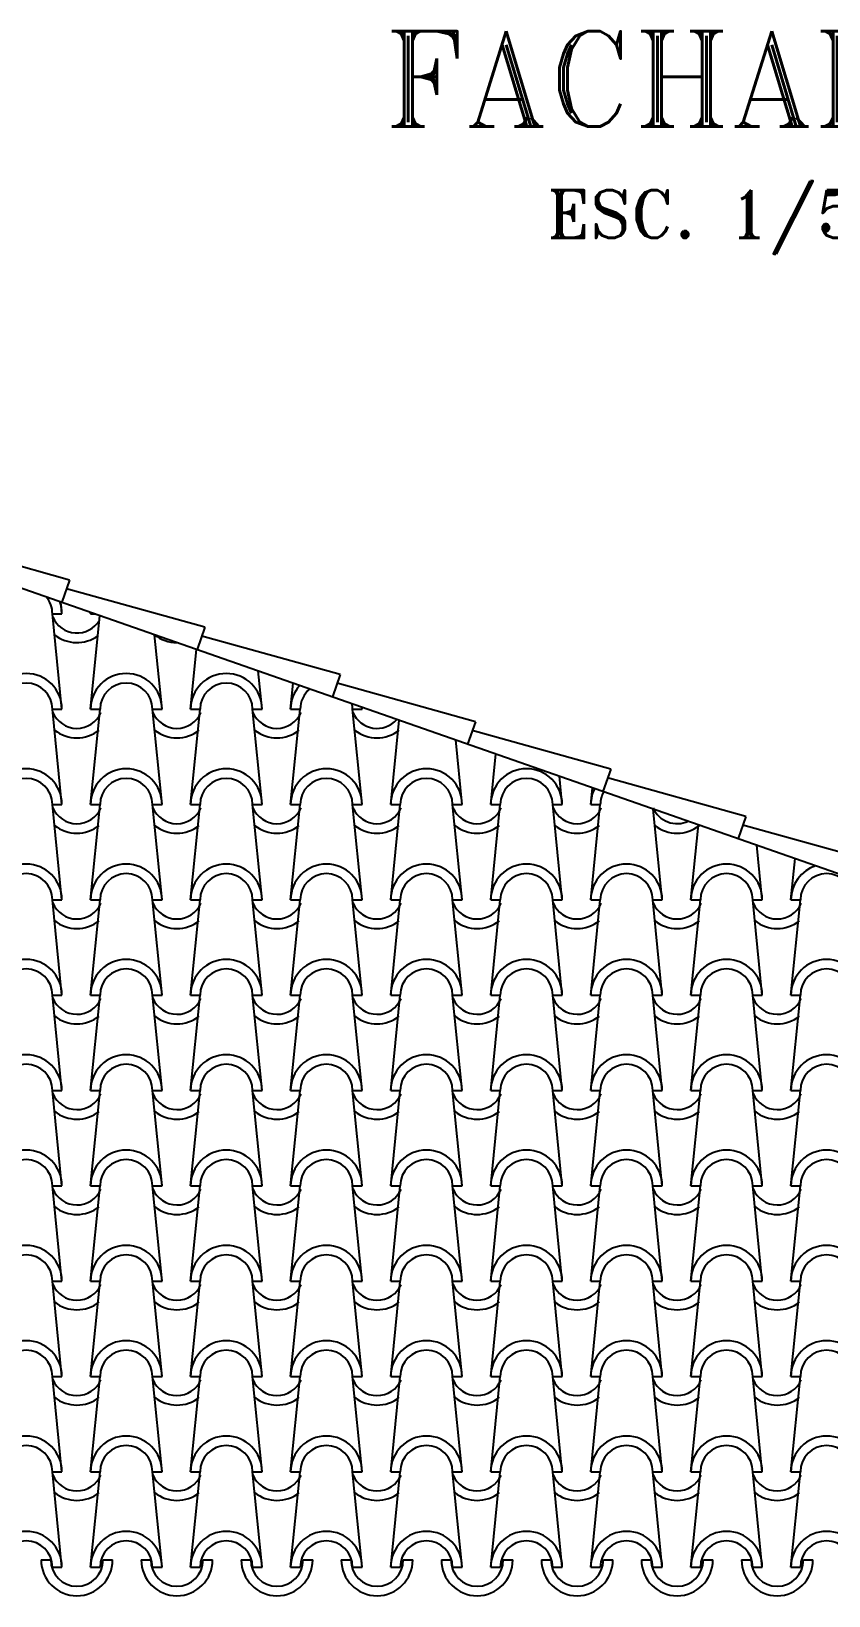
# Model space of a CAD drawing. Extents: x 3.3 to 78.4, y -0.4 to 40.7.
# Drawn here: x 47.474 to 49.148, y 16.838 to 20.121 of the extents above; entities that cross this region are included whole.
import ezdxf

# ---------------------------------------------------------------- set-up
doc = ezdxf.new("R2010")
doc.units = 0
doc.header["$MEASUREMENT"] = 0
for name, color, linetype in [('1', 1, 'CONTINUOUS'), ('2', 2, 'CONTINUOUS'), ('3', 3, 'CONTINUOUS'), ('ALVENARIA', 7, 'CONTINUOUS')]:
    doc.layers.add(name, color=color, linetype=linetype)
doc.styles.add('T20', font='romans.shx', dxfattribs={"height": 0.1})

msp = doc.modelspace()

# ---------------------------------------------------------------- linework, layer by layer
at = {"layer": '1'}
for p, q in [((46.9799, 19.1174), (53.5012, 16.8392)), ((47.5542, 18.9691), (47.2639, 19.05)), ((47.5542, 18.9691), (47.5379, 18.9225)), ((47.8382, 18.8699), (47.5478, 18.9508)), ((47.8382, 18.8699), (47.8219, 18.8233)), ((48.1221, 18.7707), (47.8318, 18.8516)), ((48.1221, 18.7707), (48.1059, 18.7241)), ((48.4061, 18.6715), (48.1158, 18.7524)), ((48.4061, 18.6715), (48.3898, 18.6249)), ((48.6901, 18.5723), (48.3997, 18.6532)), ((48.6901, 18.5723), (48.6738, 18.5257)), ((48.974, 18.4731), (48.6837, 18.554)), ((48.974, 18.4731), (48.9578, 18.4265)), ((49.258, 18.3739), (48.9677, 18.4548))]:
    msp.add_line(p, q, dxfattribs=at)
at = {"layer": '2', "linetype": 'Continuous'}
for p, q in [((47.5384, 18.898), (47.5359, 18.9232)), ((47.5184, 18.898), (47.5384, 18.898)), ((47.5384, 18.698), (47.5184, 18.898)), ((47.5984, 18.898), (47.5988, 18.9012)), ((47.5984, 18.898), (47.608, 18.898)), ((47.5984, 18.698), (47.6181, 18.8945)), ((47.7484, 18.698), (47.7328, 18.8544)), ((47.8084, 18.698), (47.821, 18.8236)), ((47.9584, 18.698), (47.9504, 18.7784)), ((48.0184, 18.698), (48.0239, 18.7527)), ((47.5184, 18.698), (47.5384, 18.698)), ((47.5384, 18.498), (47.5184, 18.698)), ((47.5984, 18.698), (47.6184, 18.698)), ((47.5984, 18.498), (47.6184, 18.698)), ((47.7284, 18.698), (47.7484, 18.698)), ((47.7484, 18.498), (47.7284, 18.698)), ((47.8084, 18.698), (47.8284, 18.698)), ((47.8084, 18.498), (47.8284, 18.698)), ((47.9384, 18.698), (47.9584, 18.698)), ((47.9584, 18.498), (47.9384, 18.698)), ((48.0184, 18.698), (48.0384, 18.698)), ((48.0184, 18.498), (48.0384, 18.698)), ((48.1484, 18.698), (48.1684, 18.698)), ((48.1684, 18.498), (48.1484, 18.698)), ((48.1684, 18.698), (48.168, 18.7024)), ((48.2284, 18.498), (48.2461, 18.6751)), ((48.3784, 18.498), (48.3649, 18.6336)), ((48.4384, 18.498), (48.4491, 18.6042)), ((48.5884, 18.498), (48.5825, 18.5576)), ((48.6484, 18.498), (48.652, 18.5333)), ((47.5184, 18.498), (47.5384, 18.498)), ((47.5384, 18.298), (47.5184, 18.498)), ((47.5984, 18.498), (47.6184, 18.498)), ((47.5984, 18.298), (47.6184, 18.498)), ((47.7284, 18.498), (47.7484, 18.498)), ((47.7484, 18.298), (47.7284, 18.498)), ((47.8084, 18.498), (47.8284, 18.498)), ((47.8084, 18.298), (47.8284, 18.498)), ((47.9384, 18.498), (47.9584, 18.498)), ((47.9584, 18.298), (47.9384, 18.498)), ((48.0184, 18.498), (48.0384, 18.498)), ((48.0184, 18.298), (48.0384, 18.498)), ((48.1484, 18.498), (48.1684, 18.498)), ((48.1684, 18.298), (48.1484, 18.498)), ((48.2284, 18.498), (48.2484, 18.498)), ((48.2284, 18.298), (48.2484, 18.498)), ((48.3584, 18.498), (48.3784, 18.498)), ((48.3784, 18.298), (48.3584, 18.498)), ((48.4384, 18.498), (48.4584, 18.498)), ((48.4384, 18.298), (48.4584, 18.498)), ((48.5684, 18.498), (48.5884, 18.498)), ((48.5884, 18.298), (48.5684, 18.498)), ((48.6484, 18.498), (48.6684, 18.498)), ((48.6484, 18.298), (48.6684, 18.498)), ((48.7984, 18.298), (48.7794, 18.4888)), ((48.8584, 18.298), (48.8742, 18.4557)), ((49.0084, 18.298), (48.997, 18.4128)), ((49.0684, 18.298), (49.0771, 18.3848)), ((47.5184, 18.298), (47.5384, 18.298)), ((47.5384, 18.098), (47.5184, 18.298)), ((47.5984, 18.298), (47.6184, 18.298)), ((47.5984, 18.098), (47.6184, 18.298)), ((47.7284, 18.298), (47.7484, 18.298)), ((47.7484, 18.098), (47.7284, 18.298)), ((47.8084, 18.298), (47.8284, 18.298)), ((47.8084, 18.098), (47.8284, 18.298)), ((47.9384, 18.298), (47.9584, 18.298)), ((47.9584, 18.098), (47.9384, 18.298)), ((48.0184, 18.298), (48.0384, 18.298)), ((48.0184, 18.098), (48.0384, 18.298)), ((48.1484, 18.298), (48.1684, 18.298)), ((48.1684, 18.098), (48.1484, 18.298)), ((48.2284, 18.298), (48.2484, 18.298)), ((48.2284, 18.098), (48.2484, 18.298)), ((48.3584, 18.298), (48.3784, 18.298)), ((48.3784, 18.098), (48.3584, 18.298)), ((48.4384, 18.298), (48.4584, 18.298)), ((48.4384, 18.098), (48.4584, 18.298)), ((48.5684, 18.298), (48.5884, 18.298)), ((48.5884, 18.098), (48.5684, 18.298)), ((48.6484, 18.298), (48.6684, 18.298)), ((48.6484, 18.098), (48.6684, 18.298)), ((48.7784, 18.298), (48.7984, 18.298)), ((48.7984, 18.098), (48.7784, 18.298)), ((48.8584, 18.298), (48.8784, 18.298)), ((48.8584, 18.098), (48.8784, 18.298)), ((48.9884, 18.298), (49.0084, 18.298)), ((49.0084, 18.098), (48.9884, 18.298)), ((49.0684, 18.298), (49.0884, 18.298)), ((49.0684, 18.098), (49.0884, 18.298)), ((47.5184, 18.098), (47.5384, 18.098)), ((47.5384, 17.898), (47.5184, 18.098)), ((47.5984, 18.098), (47.6184, 18.098)), ((47.5984, 17.898), (47.6184, 18.098)), ((47.7284, 18.098), (47.7484, 18.098)), ((47.7484, 17.898), (47.7284, 18.098)), ((47.8084, 18.098), (47.8284, 18.098)), ((47.8084, 17.898), (47.8284, 18.098)), ((47.9384, 18.098), (47.9584, 18.098)), ((47.9584, 17.898), (47.9384, 18.098)), ((48.0184, 18.098), (48.0384, 18.098)), ((48.0184, 17.898), (48.0384, 18.098)), ((48.1484, 18.098), (48.1684, 18.098)), ((48.1684, 17.898), (48.1484, 18.098)), ((48.2284, 18.098), (48.2484, 18.098)), ((48.2284, 17.898), (48.2484, 18.098)), ((48.3584, 18.098), (48.3784, 18.098)), ((48.3784, 17.898), (48.3584, 18.098)), ((48.4384, 18.098), (48.4584, 18.098)), ((48.4384, 17.898), (48.4584, 18.098)), ((48.5684, 18.098), (48.5884, 18.098)), ((48.5884, 17.898), (48.5684, 18.098)), ((48.6484, 18.098), (48.6684, 18.098)), ((48.6484, 17.898), (48.6684, 18.098)), ((48.7784, 18.098), (48.7984, 18.098)), ((48.7984, 17.898), (48.7784, 18.098)), ((48.8584, 18.098), (48.8784, 18.098)), ((48.8584, 17.898), (48.8784, 18.098)), ((48.9884, 18.098), (49.0084, 18.098)), ((49.0084, 17.898), (48.9884, 18.098)), ((49.0684, 18.098), (49.0884, 18.098)), ((49.0684, 17.898), (49.0884, 18.098)), ((47.5384, 17.698), (47.5184, 17.898)), ((47.5184, 17.898), (47.5384, 17.898)), ((47.5984, 17.698), (47.6184, 17.898)), ((47.5984, 17.898), (47.6184, 17.898)), ((47.7484, 17.698), (47.7284, 17.898)), ((47.7284, 17.898), (47.7484, 17.898)), ((47.8084, 17.698), (47.8284, 17.898)), ((47.8084, 17.898), (47.8284, 17.898)), ((47.9584, 17.698), (47.9384, 17.898)), ((47.9384, 17.898), (47.9584, 17.898)), ((48.0184, 17.698), (48.0384, 17.898)), ((48.0184, 17.898), (48.0384, 17.898)), ((48.1684, 17.698), (48.1484, 17.898)), ((48.1484, 17.898), (48.1684, 17.898)), ((48.2284, 17.698), (48.2484, 17.898)), ((48.2284, 17.898), (48.2484, 17.898)), ((48.3784, 17.698), (48.3584, 17.898)), ((48.3584, 17.898), (48.3784, 17.898)), ((48.4384, 17.698), (48.4584, 17.898)), ((48.4384, 17.898), (48.4584, 17.898)), ((48.5884, 17.698), (48.5684, 17.898)), ((48.5684, 17.898), (48.5884, 17.898)), ((48.6484, 17.698), (48.6684, 17.898)), ((48.6484, 17.898), (48.6684, 17.898)), ((48.7984, 17.698), (48.7784, 17.898)), ((48.7784, 17.898), (48.7984, 17.898)), ((48.8584, 17.698), (48.8784, 17.898)), ((48.8584, 17.898), (48.8784, 17.898)), ((49.0084, 17.698), (48.9884, 17.898)), ((48.9884, 17.898), (49.0084, 17.898)), ((49.0684, 17.698), (49.0884, 17.898)), ((49.0684, 17.898), (49.0884, 17.898)), ((47.5384, 17.498), (47.5184, 17.698)), ((47.5184, 17.698), (47.5384, 17.698)), ((47.5984, 17.498), (47.6184, 17.698)), ((47.5984, 17.698), (47.6184, 17.698)), ((47.7484, 17.498), (47.7284, 17.698)), ((47.7284, 17.698), (47.7484, 17.698)), ((47.8084, 17.498), (47.8284, 17.698)), ((47.8084, 17.698), (47.8284, 17.698)), ((47.9584, 17.498), (47.9384, 17.698)), ((47.9384, 17.698), (47.9584, 17.698)), ((48.0184, 17.498), (48.0384, 17.698)), ((48.0184, 17.698), (48.0384, 17.698)), ((48.1684, 17.498), (48.1484, 17.698)), ((48.1484, 17.698), (48.1684, 17.698)), ((48.2284, 17.498), (48.2484, 17.698)), ((48.2284, 17.698), (48.2484, 17.698)), ((48.3784, 17.498), (48.3584, 17.698)), ((48.3584, 17.698), (48.3784, 17.698)), ((48.4384, 17.498), (48.4584, 17.698)), ((48.4384, 17.698), (48.4584, 17.698)), ((48.5884, 17.498), (48.5684, 17.698)), ((48.5684, 17.698), (48.5884, 17.698)), ((48.6484, 17.498), (48.6684, 17.698)), ((48.6484, 17.698), (48.6684, 17.698)), ((48.7984, 17.498), (48.7784, 17.698)), ((48.7784, 17.698), (48.7984, 17.698)), ((48.8584, 17.498), (48.8784, 17.698)), ((48.8584, 17.698), (48.8784, 17.698)), ((49.0084, 17.498), (48.9884, 17.698)), ((48.9884, 17.698), (49.0084, 17.698)), ((49.0684, 17.498), (49.0884, 17.698)), ((49.0684, 17.698), (49.0884, 17.698)), ((47.5384, 17.298), (47.5184, 17.498)), ((47.5184, 17.498), (47.5384, 17.498)), ((47.5984, 17.298), (47.6184, 17.498)), ((47.5984, 17.498), (47.6184, 17.498)), ((47.7484, 17.298), (47.7284, 17.498)), ((47.7284, 17.498), (47.7484, 17.498)), ((47.8084, 17.298), (47.8284, 17.498)), ((47.8084, 17.498), (47.8284, 17.498)), ((47.9584, 17.298), (47.9384, 17.498)), ((47.9384, 17.498), (47.9584, 17.498)), ((48.0184, 17.298), (48.0384, 17.498)), ((48.0184, 17.498), (48.0384, 17.498)), ((48.1684, 17.298), (48.1484, 17.498)), ((48.1484, 17.498), (48.1684, 17.498)), ((48.2284, 17.298), (48.2484, 17.498)), ((48.2284, 17.498), (48.2484, 17.498)), ((48.3784, 17.298), (48.3584, 17.498)), ((48.3584, 17.498), (48.3784, 17.498)), ((48.4384, 17.298), (48.4584, 17.498)), ((48.4384, 17.498), (48.4584, 17.498)), ((48.5884, 17.298), (48.5684, 17.498)), ((48.5684, 17.498), (48.5884, 17.498)), ((48.6484, 17.298), (48.6684, 17.498)), ((48.6484, 17.498), (48.6684, 17.498)), ((48.7984, 17.298), (48.7784, 17.498)), ((48.7784, 17.498), (48.7984, 17.498)), ((48.8584, 17.298), (48.8784, 17.498)), ((48.8584, 17.498), (48.8784, 17.498)), ((49.0084, 17.298), (48.9884, 17.498)), ((48.9884, 17.498), (49.0084, 17.498)), ((49.0684, 17.298), (49.0884, 17.498)), ((49.0684, 17.498), (49.0884, 17.498)), ((47.5184, 17.298), (47.5384, 17.298)), ((47.5384, 17.098), (47.5184, 17.298)), ((47.5984, 17.298), (47.6184, 17.298)), ((47.5984, 17.098), (47.6184, 17.298)), ((47.7284, 17.298), (47.7484, 17.298)), ((47.7484, 17.098), (47.7284, 17.298)), ((47.8084, 17.298), (47.8284, 17.298)), ((47.8084, 17.098), (47.8284, 17.298)), ((47.9384, 17.298), (47.9584, 17.298)), ((47.9584, 17.098), (47.9384, 17.298)), ((48.0184, 17.298), (48.0384, 17.298)), ((48.0184, 17.098), (48.0384, 17.298)), ((48.1484, 17.298), (48.1684, 17.298)), ((48.1684, 17.098), (48.1484, 17.298)), ((48.2284, 17.298), (48.2484, 17.298)), ((48.2284, 17.098), (48.2484, 17.298)), ((48.3584, 17.298), (48.3784, 17.298)), ((48.3784, 17.098), (48.3584, 17.298)), ((48.4384, 17.298), (48.4584, 17.298)), ((48.4384, 17.098), (48.4584, 17.298)), ((48.5684, 17.298), (48.5884, 17.298)), ((48.5884, 17.098), (48.5684, 17.298)), ((48.6484, 17.298), (48.6684, 17.298)), ((48.6484, 17.098), (48.6684, 17.298)), ((48.7784, 17.298), (48.7984, 17.298)), ((48.7984, 17.098), (48.7784, 17.298)), ((48.8584, 17.298), (48.8784, 17.298)), ((48.8584, 17.098), (48.8784, 17.298)), ((48.9884, 17.298), (49.0084, 17.298)), ((49.0084, 17.098), (48.9884, 17.298)), ((49.0684, 17.298), (49.0884, 17.298)), ((49.0684, 17.098), (49.0884, 17.298)), ((47.5184, 17.098), (47.5384, 17.098)), ((47.5384, 16.898), (47.5184, 17.098)), ((47.5984, 17.098), (47.6184, 17.098)), ((47.5984, 16.898), (47.6184, 17.098)), ((47.7284, 17.098), (47.7484, 17.098)), ((47.7484, 16.898), (47.7284, 17.098)), ((47.8084, 17.098), (47.8284, 17.098)), ((47.8084, 16.898), (47.8284, 17.098)), ((47.9384, 17.098), (47.9584, 17.098)), ((47.9584, 16.898), (47.9384, 17.098)), ((48.0184, 17.098), (48.0384, 17.098)), ((48.0184, 16.898), (48.0384, 17.098)), ((48.1484, 17.098), (48.1684, 17.098)), ((48.1684, 16.898), (48.1484, 17.098)), ((48.2284, 17.098), (48.2484, 17.098)), ((48.2284, 16.898), (48.2484, 17.098)), ((48.3584, 17.098), (48.3784, 17.098)), ((48.3784, 16.898), (48.3584, 17.098)), ((48.4384, 17.098), (48.4584, 17.098)), ((48.4384, 16.898), (48.4584, 17.098)), ((48.5684, 17.098), (48.5884, 17.098)), ((48.5884, 16.898), (48.5684, 17.098)), ((48.6484, 17.098), (48.6684, 17.098)), ((48.6484, 16.898), (48.6684, 17.098)), ((48.7784, 17.098), (48.7984, 17.098)), ((48.7984, 16.898), (48.7784, 17.098)), ((48.8584, 17.098), (48.8784, 17.098)), ((48.8584, 16.898), (48.8784, 17.098)), ((48.9884, 17.098), (49.0084, 17.098)), ((49.0084, 16.898), (48.9884, 17.098)), ((49.0684, 17.098), (49.0884, 17.098)), ((49.0684, 16.898), (49.0884, 17.098))]:
    msp.add_line(p, q, dxfattribs=at)
for centre, radius, start, end in [((47.4634, 18.898), 0.055, 0, 40.8395), ((47.4634, 18.898), 0.075, 0, 20.2153), ((47.5697, 18.9129), 0.055, 202.9571, 329.5465), ((47.6734, 18.898), 0.075, 177.466, 180), ((47.5697, 18.9129), 0.075, 231.2546, 306.0493), ((47.7797, 18.9129), 0.075, 231.2546, 270.1361), ((47.4634, 18.698), 0.075, 0, 180), ((47.4634, 18.698), 0.055, 0, 180), ((47.6734, 18.698), 0.075, 0, 180), ((47.6734, 18.698), 0.055, 0, 180), ((47.8834, 18.698), 0.075, 0, 180), ((47.8834, 18.698), 0.055, 0, 180), ((48.0934, 18.698), 0.075, 138.2329, 180), ((48.0934, 18.698), 0.055, 129.272, 180), ((47.5697, 18.7129), 0.055, 202.9571, 336.4825), ((47.7797, 18.7129), 0.055, 202.9571, 336.4825), ((47.9897, 18.7129), 0.055, 202.9571, 336.4825), ((48.0934, 18.698), 0.055, 0, 12.2148), ((48.1997, 18.7129), 0.055, 202.9571, 318.9151), ((48.0934, 18.698), 0.075, 0, 3.2539), ((47.5697, 18.7129), 0.075, 231.2546, 308.5723), ((47.7797, 18.7129), 0.075, 231.2546, 308.5723), ((47.9897, 18.7129), 0.075, 231.2546, 308.5723), ((48.1997, 18.7129), 0.075, 231.2546, 308.5723), ((47.4634, 18.498), 0.075, 0, 180), ((47.4634, 18.498), 0.055, 0, 180), ((47.6734, 18.498), 0.075, 0, 180), ((47.6734, 18.498), 0.055, 0, 180), ((47.8834, 18.498), 0.075, 0, 180), ((47.8834, 18.498), 0.055, 0, 180), ((48.0934, 18.498), 0.075, 0, 180), ((48.0934, 18.498), 0.055, 0, 180), ((48.3034, 18.498), 0.075, 0, 180), ((48.3034, 18.498), 0.055, 0, 180), ((48.5134, 18.498), 0.075, 0, 180), ((48.5134, 18.498), 0.055, 0, 180), ((48.7234, 18.498), 0.075, 153.2734, 180), ((48.7234, 18.498), 0.055, 150.5319, 180), ((47.5697, 18.5129), 0.055, 202.9571, 336.4825), ((47.7797, 18.5129), 0.055, 202.9571, 336.4825), ((47.9897, 18.5129), 0.055, 202.9571, 336.4825), ((48.1997, 18.5129), 0.055, 202.9571, 336.4825), ((48.4097, 18.5129), 0.055, 202.9571, 336.4825), ((48.6197, 18.5129), 0.055, 202.9571, 336.4825), ((48.8297, 18.5129), 0.055, 202.9571, 294.9676), ((47.5697, 18.5129), 0.075, 231.2546, 308.5723), ((47.7797, 18.5129), 0.075, 231.2546, 308.5723), ((47.9897, 18.5129), 0.075, 231.2546, 308.5723), ((48.1997, 18.5129), 0.075, 231.2546, 308.5723), ((48.4097, 18.5129), 0.075, 231.2546, 308.5723), ((48.6197, 18.5129), 0.075, 231.2546, 308.5723), ((48.8297, 18.5129), 0.075, 231.2546, 308.5723), ((47.4634, 18.298), 0.075, 0, 180), ((47.4634, 18.298), 0.055, 0, 180), ((47.6734, 18.298), 0.075, 0, 180), ((47.6734, 18.298), 0.055, 0, 180), ((47.8834, 18.298), 0.075, 0, 180), ((47.8834, 18.298), 0.055, 0, 180), ((48.0934, 18.298), 0.075, 0, 180), ((48.0934, 18.298), 0.055, 0, 180), ((48.3034, 18.298), 0.075, 0, 180), ((48.3034, 18.298), 0.055, 0, 180), ((48.5134, 18.298), 0.075, 0, 180), ((48.5134, 18.298), 0.055, 0, 180), ((48.7234, 18.298), 0.075, 0, 180), ((48.7234, 18.298), 0.055, 0, 180), ((48.9334, 18.298), 0.075, 0, 180), ((48.9334, 18.298), 0.055, 0, 180), ((49.1434, 18.298), 0.075, 107.556, 180), ((49.1434, 18.298), 0.055, 0, 180), ((47.5697, 18.3129), 0.055, 202.9571, 336.4825), ((47.7797, 18.3129), 0.055, 202.9571, 336.4825), ((47.9897, 18.3129), 0.055, 202.9571, 336.4825), ((48.1997, 18.3129), 0.055, 202.9571, 336.4825), ((48.4097, 18.3129), 0.055, 202.9571, 336.4825), ((48.6197, 18.3129), 0.055, 202.9571, 336.4825), ((48.8297, 18.3129), 0.055, 202.9571, 336.4825), ((49.0397, 18.3129), 0.055, 202.9571, 336.4825), ((47.5697, 18.3129), 0.075, 231.2546, 308.5723), ((47.7797, 18.3129), 0.075, 231.2546, 308.5723), ((47.9897, 18.3129), 0.075, 231.2546, 308.5723), ((48.1997, 18.3129), 0.075, 231.2546, 308.5723), ((48.4097, 18.3129), 0.075, 231.2546, 308.5723), ((48.6197, 18.3129), 0.075, 231.2546, 308.5723), ((48.8297, 18.3129), 0.075, 231.2546, 308.5723), ((49.0397, 18.3129), 0.075, 231.2546, 308.5723), ((47.4634, 18.098), 0.075, 0, 180), ((47.4634, 18.098), 0.055, 0, 180), ((47.6734, 18.098), 0.075, 0, 180), ((47.6734, 18.098), 0.055, 0, 180), ((47.8834, 18.098), 0.075, 0, 180), ((47.8834, 18.098), 0.055, 0, 180), ((48.0934, 18.098), 0.075, 0, 180), ((48.0934, 18.098), 0.055, 0, 180), ((48.3034, 18.098), 0.075, 0, 180), ((48.3034, 18.098), 0.055, 0, 180), ((48.5134, 18.098), 0.075, 0, 180), ((48.5134, 18.098), 0.055, 0, 180), ((48.7234, 18.098), 0.075, 0, 180), ((48.7234, 18.098), 0.055, 0, 180), ((48.9334, 18.098), 0.075, 0, 180), ((48.9334, 18.098), 0.055, 0, 180), ((49.1434, 18.098), 0.075, 0, 180), ((49.1434, 18.098), 0.055, 0, 180), ((47.5697, 18.1129), 0.055, 202.9571, 336.4825), ((47.7797, 18.1129), 0.055, 202.9571, 336.4825), ((47.9897, 18.1129), 0.055, 202.9571, 336.4825), ((48.1997, 18.1129), 0.055, 202.9571, 336.4825), ((48.4097, 18.1129), 0.055, 202.9571, 336.4825), ((48.6197, 18.1129), 0.055, 202.9571, 336.4825), ((48.8297, 18.1129), 0.055, 202.9571, 336.4825), ((49.0397, 18.1129), 0.055, 202.9571, 336.4825), ((47.5697, 18.1129), 0.075, 231.2546, 308.5723), ((47.7797, 18.1129), 0.075, 231.2546, 308.5723), ((47.9897, 18.1129), 0.075, 231.2546, 308.5723), ((48.1997, 18.1129), 0.075, 231.2546, 308.5723), ((48.4097, 18.1129), 0.075, 231.2546, 308.5723), ((48.6197, 18.1129), 0.075, 231.2546, 308.5723), ((48.8297, 18.1129), 0.075, 231.2546, 308.5723), ((49.0397, 18.1129), 0.075, 231.2546, 308.5723), ((47.4634, 17.898), 0.075, 0, 180), ((47.6734, 17.898), 0.075, 0, 180), ((47.8834, 17.898), 0.075, 0, 180), ((48.0934, 17.898), 0.075, 0, 180), ((48.3034, 17.898), 0.075, 0, 180), ((48.5134, 17.898), 0.075, 0, 180), ((48.7234, 17.898), 0.075, 0, 180), ((48.9334, 17.898), 0.075, 0, 180), ((49.1434, 17.898), 0.075, 0, 180), ((47.4634, 17.898), 0.055, 0, 180), ((47.6734, 17.898), 0.055, 0, 180), ((47.8834, 17.898), 0.055, 0, 180), ((48.0934, 17.898), 0.055, 0, 180), ((48.3034, 17.898), 0.055, 0, 180), ((48.5134, 17.898), 0.055, 0, 180), ((48.7234, 17.898), 0.055, 0, 180), ((48.9334, 17.898), 0.055, 0, 180), ((49.1434, 17.898), 0.055, 0, 180), ((47.5697, 17.9129), 0.055, 202.9571, 336.4825), ((47.7797, 17.9129), 0.055, 202.9571, 336.4825), ((47.9897, 17.9129), 0.055, 202.9571, 336.4825), ((48.1997, 17.9129), 0.055, 202.9571, 336.4825), ((48.4097, 17.9129), 0.055, 202.9571, 336.4825), ((48.6197, 17.9129), 0.055, 202.9571, 336.4825), ((48.8297, 17.9129), 0.055, 202.9571, 336.4825), ((49.0397, 17.9129), 0.055, 202.9571, 336.4825), ((47.5697, 17.9129), 0.075, 231.2546, 308.5723), ((47.7797, 17.9129), 0.075, 231.2546, 308.5723), ((47.9897, 17.9129), 0.075, 231.2546, 308.5723), ((48.1997, 17.9129), 0.075, 231.2546, 308.5723), ((48.4097, 17.9129), 0.075, 231.2546, 308.5723), ((48.6197, 17.9129), 0.075, 231.2546, 308.5723), ((48.8297, 17.9129), 0.075, 231.2546, 308.5723), ((49.0397, 17.9129), 0.075, 231.2546, 308.5723), ((47.4634, 17.698), 0.075, 0, 180), ((47.6734, 17.698), 0.075, 0, 180), ((47.8834, 17.698), 0.075, 0, 180), ((48.0934, 17.698), 0.075, 0, 180), ((48.3034, 17.698), 0.075, 0, 180), ((48.5134, 17.698), 0.075, 0, 180), ((48.7234, 17.698), 0.075, 0, 180), ((48.9334, 17.698), 0.075, 0, 180), ((49.1434, 17.698), 0.075, 0, 180), ((47.4634, 17.698), 0.055, 0, 180), ((47.6734, 17.698), 0.055, 0, 180), ((47.8834, 17.698), 0.055, 0, 180), ((48.0934, 17.698), 0.055, 0, 180), ((48.3034, 17.698), 0.055, 0, 180), ((48.5134, 17.698), 0.055, 0, 180), ((48.7234, 17.698), 0.055, 0, 180), ((48.9334, 17.698), 0.055, 0, 180), ((49.1434, 17.698), 0.055, 0, 180), ((47.5697, 17.7129), 0.055, 202.9571, 336.4825), ((47.7797, 17.7129), 0.055, 202.9571, 336.4825), ((47.9897, 17.7129), 0.055, 202.9571, 336.4825), ((48.1997, 17.7129), 0.055, 202.9571, 336.4825), ((48.4097, 17.7129), 0.055, 202.9571, 336.4825), ((48.6197, 17.7129), 0.055, 202.9571, 336.4825), ((48.8297, 17.7129), 0.055, 202.9571, 336.4825), ((49.0397, 17.7129), 0.055, 202.9571, 336.4825), ((47.5697, 17.7129), 0.075, 231.2546, 308.5723), ((47.7797, 17.7129), 0.075, 231.2546, 308.5723), ((47.9897, 17.7129), 0.075, 231.2546, 308.5723), ((48.1997, 17.7129), 0.075, 231.2546, 308.5723), ((48.4097, 17.7129), 0.075, 231.2546, 308.5723), ((48.6197, 17.7129), 0.075, 231.2546, 308.5723), ((48.8297, 17.7129), 0.075, 231.2546, 308.5723), ((49.0397, 17.7129), 0.075, 231.2546, 308.5723), ((47.4634, 17.498), 0.075, 0, 180), ((47.6734, 17.498), 0.075, 0, 180), ((47.8834, 17.498), 0.075, 0, 180), ((48.0934, 17.498), 0.075, 0, 180), ((48.3034, 17.498), 0.075, 0, 180), ((48.5134, 17.498), 0.075, 0, 180), ((48.7234, 17.498), 0.075, 0, 180), ((48.9334, 17.498), 0.075, 0, 180), ((49.1434, 17.498), 0.075, 0, 180), ((47.4634, 17.498), 0.055, 0, 180), ((47.6734, 17.498), 0.055, 0, 180), ((47.8834, 17.498), 0.055, 0, 180), ((48.0934, 17.498), 0.055, 0, 180), ((48.3034, 17.498), 0.055, 0, 180), ((48.5134, 17.498), 0.055, 0, 180), ((48.7234, 17.498), 0.055, 0, 180), ((48.9334, 17.498), 0.055, 0, 180), ((49.1434, 17.498), 0.055, 0, 180), ((47.5697, 17.5129), 0.055, 202.9571, 336.4825), ((47.7797, 17.5129), 0.055, 202.9571, 336.4825), ((47.9897, 17.5129), 0.055, 202.9571, 336.4825), ((48.1997, 17.5129), 0.055, 202.9571, 336.4825), ((48.4097, 17.5129), 0.055, 202.9571, 336.4825), ((48.6197, 17.5129), 0.055, 202.9571, 336.4825), ((48.8297, 17.5129), 0.055, 202.9571, 336.4825), ((49.0397, 17.5129), 0.055, 202.9571, 336.4825), ((47.5697, 17.5129), 0.075, 231.2546, 308.5723), ((47.7797, 17.5129), 0.075, 231.2546, 308.5723), ((47.9897, 17.5129), 0.075, 231.2546, 308.5723), ((48.1997, 17.5129), 0.075, 231.2546, 308.5723), ((48.4097, 17.5129), 0.075, 231.2546, 308.5723), ((48.6197, 17.5129), 0.075, 231.2546, 308.5723), ((48.8297, 17.5129), 0.075, 231.2546, 308.5723), ((49.0397, 17.5129), 0.075, 231.2546, 308.5723), ((47.4634, 17.298), 0.075, 0, 180), ((47.6734, 17.298), 0.075, 0, 180), ((47.8834, 17.298), 0.075, 0, 180), ((48.0934, 17.298), 0.075, 0, 180), ((48.3034, 17.298), 0.075, 0, 180), ((48.5134, 17.298), 0.075, 0, 180), ((48.7234, 17.298), 0.075, 0, 180), ((48.9334, 17.298), 0.075, 0, 180), ((49.1434, 17.298), 0.075, 0, 180), ((47.4634, 17.298), 0.055, 0, 180), ((47.6734, 17.298), 0.055, 0, 180), ((47.8834, 17.298), 0.055, 0, 180), ((48.0934, 17.298), 0.055, 0, 180), ((48.3034, 17.298), 0.055, 0, 180), ((48.5134, 17.298), 0.055, 0, 180), ((48.7234, 17.298), 0.055, 0, 180), ((48.9334, 17.298), 0.055, 0, 180), ((49.1434, 17.298), 0.055, 0, 180), ((47.5697, 17.3129), 0.055, 202.9571, 336.4825), ((47.7797, 17.3129), 0.055, 202.9571, 336.4825), ((47.9897, 17.3129), 0.055, 202.9571, 336.4825), ((48.1997, 17.3129), 0.055, 202.9571, 336.4825), ((48.4097, 17.3129), 0.055, 202.9571, 336.4825), ((48.6197, 17.3129), 0.055, 202.9571, 336.4825), ((48.8297, 17.3129), 0.055, 202.9571, 336.4825), ((49.0397, 17.3129), 0.055, 202.9571, 336.4825), ((47.5697, 17.3129), 0.075, 231.2546, 308.5723), ((47.7797, 17.3129), 0.075, 231.2546, 308.5723), ((47.9897, 17.3129), 0.075, 231.2546, 308.5723), ((48.1997, 17.3129), 0.075, 231.2546, 308.5723), ((48.4097, 17.3129), 0.075, 231.2546, 308.5723), ((48.6197, 17.3129), 0.075, 231.2546, 308.5723), ((48.8297, 17.3129), 0.075, 231.2546, 308.5723), ((49.0397, 17.3129), 0.075, 231.2546, 308.5723), ((47.4634, 17.098), 0.075, 0, 180), ((47.6734, 17.098), 0.075, 0, 180), ((47.8834, 17.098), 0.075, 0, 180), ((48.0934, 17.098), 0.075, 0, 180), ((48.3034, 17.098), 0.075, 0, 180), ((48.5134, 17.098), 0.075, 0, 180), ((48.7234, 17.098), 0.075, 0, 180), ((48.9334, 17.098), 0.075, 0, 180), ((49.1434, 17.098), 0.075, 0, 180), ((47.4634, 17.098), 0.055, 0, 180), ((47.6734, 17.098), 0.055, 0, 180), ((47.8834, 17.098), 0.055, 0, 180), ((48.0934, 17.098), 0.055, 0, 180), ((48.3034, 17.098), 0.055, 0, 180), ((48.5134, 17.098), 0.055, 0, 180), ((48.7234, 17.098), 0.055, 0, 180), ((48.9334, 17.098), 0.055, 0, 180), ((49.1434, 17.098), 0.055, 0, 180), ((47.5697, 17.1129), 0.055, 202.9571, 336.4825), ((47.7797, 17.1129), 0.055, 202.9571, 336.4825), ((47.9897, 17.1129), 0.055, 202.9571, 336.4825), ((48.1997, 17.1129), 0.055, 202.9571, 336.4825), ((48.4097, 17.1129), 0.055, 202.9571, 336.4825), ((48.6197, 17.1129), 0.055, 202.9571, 336.4825), ((48.8297, 17.1129), 0.055, 202.9571, 336.4825), ((49.0397, 17.1129), 0.055, 202.9571, 336.4825), ((47.5697, 17.1129), 0.075, 231.2546, 308.5723), ((47.7797, 17.1129), 0.075, 231.2546, 308.5723), ((47.9897, 17.1129), 0.075, 231.2546, 308.5723), ((48.1997, 17.1129), 0.075, 231.2546, 308.5723), ((48.4097, 17.1129), 0.075, 231.2546, 308.5723), ((48.6197, 17.1129), 0.075, 231.2546, 308.5723), ((48.8297, 17.1129), 0.075, 231.2546, 308.5723), ((49.0397, 17.1129), 0.075, 231.2546, 308.5723)]:
    msp.add_arc(centre, radius, start, end, dxfattribs=at)
at = {"layer": '3', "linetype": 'Continuous'}
for p, q in [((47.4947, 16.9129), (47.5147, 16.9129)), ((47.6247, 16.9129), (47.6447, 16.9129)), ((47.7047, 16.9129), (47.7247, 16.9129)), ((47.8347, 16.9129), (47.8547, 16.9129)), ((47.9147, 16.9129), (47.9347, 16.9129)), ((48.0447, 16.9129), (48.0647, 16.9129)), ((48.1247, 16.9129), (48.1447, 16.9129)), ((48.2547, 16.9129), (48.2747, 16.9129)), ((48.3347, 16.9129), (48.3547, 16.9129)), ((48.4647, 16.9129), (48.4847, 16.9129)), ((48.5447, 16.9129), (48.5647, 16.9129)), ((48.6747, 16.9129), (48.6947, 16.9129)), ((48.7547, 16.9129), (48.7747, 16.9129)), ((48.8847, 16.9129), (48.9047, 16.9129)), ((48.9647, 16.9129), (48.9847, 16.9129)), ((49.0947, 16.9129), (49.1147, 16.9129)), ((47.5184, 16.898), (47.5384, 16.898)), ((47.5984, 16.898), (47.6184, 16.898)), ((47.7284, 16.898), (47.7484, 16.898)), ((47.8084, 16.898), (47.8284, 16.898)), ((47.9384, 16.898), (47.9584, 16.898)), ((48.0184, 16.898), (48.0384, 16.898)), ((48.1484, 16.898), (48.1684, 16.898)), ((48.2284, 16.898), (48.2484, 16.898)), ((48.3584, 16.898), (48.3784, 16.898)), ((48.4384, 16.898), (48.4584, 16.898)), ((48.5684, 16.898), (48.5884, 16.898)), ((48.6484, 16.898), (48.6684, 16.898)), ((48.7784, 16.898), (48.7984, 16.898)), ((48.8584, 16.898), (48.8784, 16.898)), ((48.9884, 16.898), (49.0084, 16.898)), ((49.0684, 16.898), (49.0884, 16.898))]:
    msp.add_line(p, q, dxfattribs=at)
for centre, radius, start, end in [((47.4634, 16.898), 0.075, 0, 180), ((47.6734, 16.898), 0.075, 0, 180), ((47.8834, 16.898), 0.075, 0, 180), ((48.0934, 16.898), 0.075, 0, 180), ((48.3034, 16.898), 0.075, 0, 180), ((48.5134, 16.898), 0.075, 0, 180), ((48.7234, 16.898), 0.075, 0, 180), ((48.9334, 16.898), 0.075, 0, 180), ((49.1434, 16.898), 0.075, 0, 180), ((47.4634, 16.898), 0.055, 0, 180), ((47.6734, 16.898), 0.055, 0, 180), ((47.8834, 16.898), 0.055, 0, 180), ((48.0934, 16.898), 0.055, 0, 180), ((48.3034, 16.898), 0.055, 0, 180), ((48.5134, 16.898), 0.055, 0, 180), ((48.7234, 16.898), 0.055, 0, 180), ((48.9334, 16.898), 0.055, 0, 180), ((49.1434, 16.898), 0.055, 0, 180), ((47.5697, 16.9129), 0.075, 180, 0), ((47.5697, 16.9129), 0.055, 180, 0), ((47.7797, 16.9129), 0.075, 180, 0), ((47.7797, 16.9129), 0.055, 180, 0), ((47.9897, 16.9129), 0.075, 180, 0), ((47.9897, 16.9129), 0.055, 180, 0), ((48.1997, 16.9129), 0.075, 180, 0), ((48.1997, 16.9129), 0.055, 180, 0), ((48.4097, 16.9129), 0.075, 180, 0), ((48.4097, 16.9129), 0.055, 180, 0), ((48.6197, 16.9129), 0.075, 180, 0), ((48.6197, 16.9129), 0.055, 180, 0), ((48.8297, 16.9129), 0.075, 180, 0), ((48.8297, 16.9129), 0.055, 180, 0), ((49.0397, 16.9129), 0.075, 180, 0), ((49.0397, 16.9129), 0.055, 180, 0)]:
    msp.add_arc(centre, radius, start, end, dxfattribs=at)

# ---------------------------------------------------------------- texts
at = {"layer": 'ALVENARIA', "color": 3, "insert": (48.2139, 20.1205), "char_height": 0.2, "attachment_point": 1, "style": 'T20'}
msp.add_mtext('{\\Fromant.shx|c0;\\C5;FACHADA LATERAL DIREITA\\Fromant.shx|c1;\\P\\H0.5x;\\C2;     ESC. 1/50}', dxfattribs=at)

doc.saveas('drawing.dxf')
